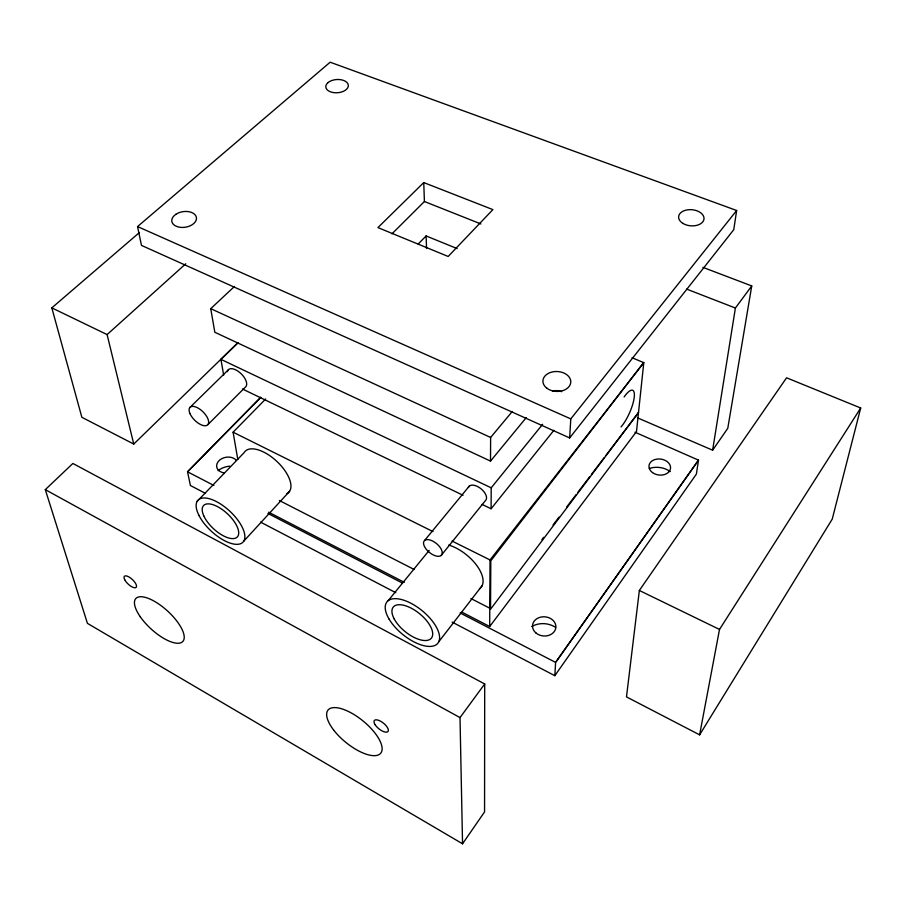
<?xml version="1.0" encoding="UTF-8"?>
<svg xmlns="http://www.w3.org/2000/svg" width="906" height="906" viewBox="0 0 906 906"><rect width="100%" height="100%" fill="white"/><g stroke="black" fill="none" stroke-linecap="round" stroke-linejoin="round"><path stroke-width="1.36" d="M484.699 683.973L484.563 811.912L462.547 843.792L87.429 623.362L45.3 489.636L72.876 463.464L484.699 683.973L460.01 717.597L462.547 843.792M462.06 612.23L489.693 626.522L490.033 559.942L643.781 362.649L632.037 357.734M234.461 286.455L210.736 308.663L214.824 332.264L490.508 461.097L490.622 437.473L512.286 411.471M482.162 504.461L491.086 508.764L491.211 487.824L542.615 424.325M452.139 622.105L554.823 675.695L555.616 662.411L698.503 460.146L635.004 432.23M569.659 437.926L570.791 418.889L736.657 210.498L330.158 62.208L137.542 226.568L141.483 245.401L569.659 437.926L733.747 229.705L736.657 210.498M639.353 590.474L626.488 696.895L699.613 734.845L832.229 519.127L860.7 408.006L786.567 377.802L639.353 590.474L719.511 629.443L699.613 734.845M637.45 417.836L712.626 450.191L735.4 308.029L751.742 285.934L702.909 267.361M751.742 285.934L727.778 428.312L712.626 450.191M719.511 629.443L860.7 408.006M554.823 675.695L696.386 474.087L698.503 460.146L556.805 660.723M489.693 626.522L636.499 431.562L643.804 362.468L490.803 560.825L490.531 609.24L638.515 412.524L606.035 455.254M541.924 539.602L543.634 537.349M553.034 524.982L559.025 517.111M566.714 506.986L576.114 494.619M577.824 492.366L589.795 476.624M591.505 474.37L604.325 457.507M438.844 641.663L482.139 585.638M491.086 508.764L553.872 430.327M441.109 555.514A11.212 5.674 39.5 0 0 432.683 541.063A11.212 5.674 39.5 0 0 424.88 547.292A11.212 5.674 39.5 0 0 441.109 555.514L485.31 500.746A10.883 5.912 39.3 0 0 480.837 488.628A10.883 5.912 39.3 0 0 468.402 487.36M388.153 600.701L429.172 550.418M490.508 461.097L526.273 417.587M424.62 540.44L469.308 486.103M243.657 541.29L289.546 491.346M197.123 501.403L244.167 452.604A29.932 14.337 43 0 1 277.61 462.105A29.932 14.337 43 0 1 286.681 493.781M260.702 397.292L187.531 471.8L190.419 485.514L205.436 493.362M237.791 459.399L233.091 432.196L265.685 398.98M418.221 244.008L426.114 235.945L457.156 248.595M260.803 397.417L187.531 471.8L213.918 485.469M208.029 424.472L245.979 386.522A12.197 6.127 44.8 0 0 239.399 372.207A12.197 6.127 44.8 0 0 227.417 371.709M391.947 233.85L424.416 201.517L423.748 182.57L492.887 209.614L448.176 256.466L377.938 227.599L423.748 182.57M189.671 407.711L228.018 370.112M139.411 232.548L51.823 307.87L81.857 417.292L133.76 444.065L237.632 342.989M223.657 375.141L220.939 359.365L238.119 342.695M133.76 444.065L107.101 334.586L185.764 263.782M686.703 289.127L735.4 308.029M424.416 201.517L480.939 223.963M137.542 226.568L570.791 418.889M210.736 308.663L490.622 437.473M220.939 359.365L491.211 487.824M242.423 388.991L463.034 495.254M51.823 307.87L107.101 334.586M233.091 432.196L433.068 531.629M452.06 541.063L490.033 559.942M279.354 500.508L414.189 569.5M470.882 598.526L489.784 608.198M268.64 512.173L404.291 582.343M267.927 513.442L402.355 583.045M460.135 612.966L555.616 662.411M260.543 522.116L395.786 592.694M45.3 489.636L460.01 717.597M426.114 235.945L426.556 248.504M531.754 626.556A19.683 16.263 5.2 0 1 555.525 627.337M649.33 468.493A18.256 13.624 7.7 0 1 670.247 471.607M224.224 472.887A10.634 7.86 -10.5 0 1 221.698 472.264L219.535 471.143A10.634 7.86 -10.5 0 1 218.142 461.675L219.864 459.92A10.634 7.86 -10.5 0 1 236.375 460.418M218.097 470.644A16.852 12.548 -10.7 0 1 229.943 466.16M552.366 390.86A13.771 9.955 2.7 0 1 561.697 391.652M448.776 545.027A31.869 16.093 38.9 0 1 477.405 566.363A31.869 16.093 38.9 0 1 479.433 588.855M624.121 396.953A21.891 6.24 -66.1 0 1 634.279 396.907A21.891 6.24 -66.1 0 1 621.029 426.919M328.108 82.525L326.636 84.099A11.302 6.625 -4.1 0 0 331.879 92.276A11.302 6.625 -4.1 0 0 346.613 89.218A11.302 6.625 -4.1 0 0 343.861 80.521L341.313 79.796A11.302 6.625 -4.1 0 0 328.108 82.525M175.741 214.371L173.68 216.149A12.458 7.871 -8.6 0 0 175.017 225.639L177.508 226.749A12.458 7.871 -8.6 0 0 193.952 223.363A12.458 7.871 -8.6 0 0 192.457 212.842A12.458 7.871 -8.6 0 0 175.741 214.371M652.513 472.592A10.849 8.029 7.5 0 0 670.327 469.365A10.849 8.029 7.5 0 0 656.465 459.172A10.849 8.029 7.5 0 0 652.513 472.592M535.933 632.954A11.71 9.604 5 0 0 555.503 629.206A11.71 9.604 5 0 0 541.188 617.02A11.71 9.604 5 0 0 535.933 632.954M682.92 223.408A12.741 8.075 5 0 0 703.781 220.011A12.741 8.075 5 0 0 687.258 209.886A12.741 8.075 5 0 0 682.92 223.408M547.043 388.346A13.952 9.966 2.6 0 0 570.338 384.291A13.952 9.966 2.6 0 0 553.158 371.777A13.952 9.966 2.6 0 0 547.043 388.346M140.317 616.827A31.812 12.174 42.4 0 0 182.729 641.561A31.812 12.174 42.4 0 0 154.96 601.629A31.812 12.174 42.4 0 0 140.317 616.827M124.7 579.715A8.063 3.114 43.1 0 0 135.526 587.7A8.063 3.114 43.1 0 0 130.611 578.039A8.063 3.114 43.1 0 0 124.7 579.715M375.22 724.868A8.766 3.635 38.9 0 0 387.655 731.81A8.766 3.635 38.9 0 0 380.69 721.267A8.766 3.635 38.9 0 0 375.22 724.868M333.567 729.93A34.066 13.749 39.3 0 0 380.713 753.237A34.066 13.749 39.3 0 0 348.889 711.708A34.066 13.749 39.3 0 0 333.567 729.93M203.737 515.752A23.058 10.215 42.9 0 0 235.186 538.266A23.058 10.215 42.9 0 0 222.434 509.682A23.058 10.215 42.9 0 0 203.737 515.752M394.235 618.991A24.598 11.506 39.2 0 0 429.557 639.625A24.598 11.506 39.2 0 0 413.193 609.251A24.598 11.506 39.2 0 0 394.235 618.991M389.116 619.149A32.797 15.345 39.2 0 0 436.239 644.721A32.797 15.345 39.2 0 0 411.902 603.77A32.797 15.345 39.2 0 0 389.116 619.149M198.788 515.072A30.747 13.624 42.9 0 0 240.917 543.577A30.747 13.624 42.9 0 0 221.834 504.823A30.747 13.624 42.9 0 0 198.788 515.072M189.943 413.544A12.469 5.912 44.6 0 0 206.828 425.446A12.469 5.912 44.6 0 0 199.852 409.195A12.469 5.912 44.6 0 0 189.943 413.544"/></g></svg>
